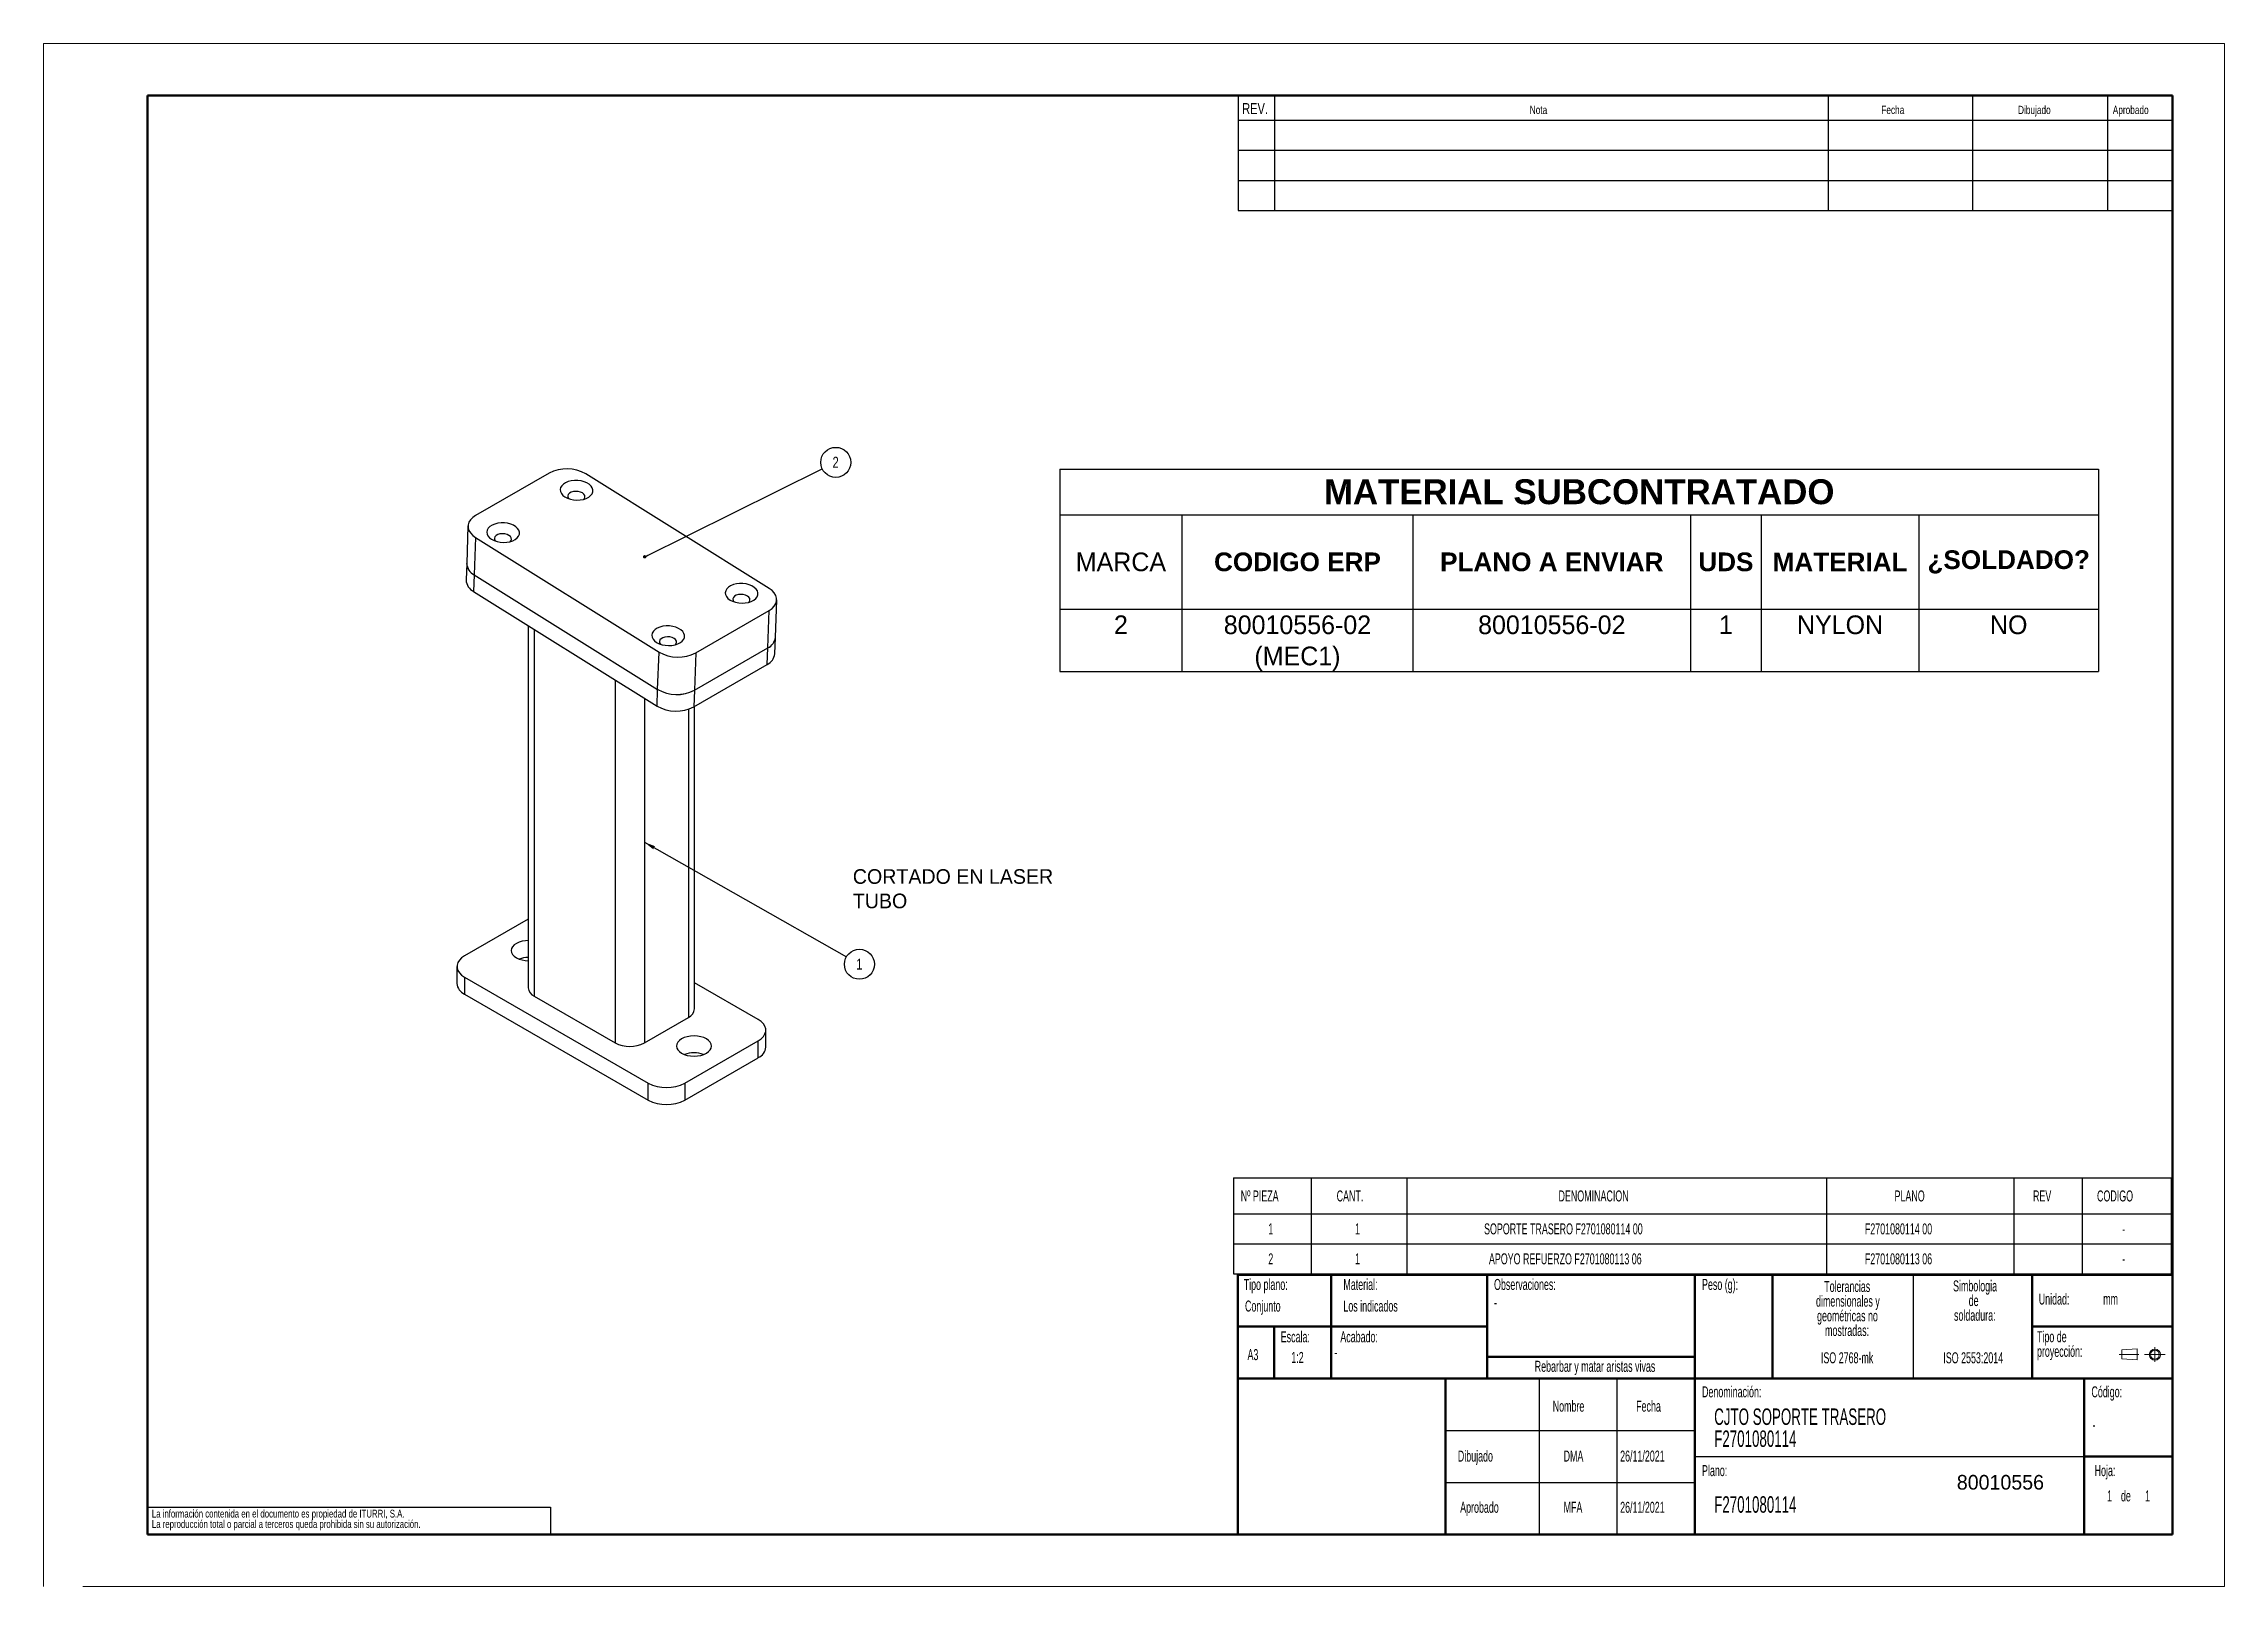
# Model space of a CAD drawing. Header units: millimetres. Extents: x 0 to 420, y 0 to 297.
import ezdxf

# ---------------------------------------------------------------- set-up
doc = ezdxf.new("R2010")
doc.units = ezdxf.units.MM
doc.linetypes.add('CENTERX2', pattern=[20.32, 12.7, -2.54, 2.54, -2.54])
doc.layers.add('FORMATO', color=7, linetype='Continuous')
doc.layers.add('SLD-0', color=179, linetype='Continuous')
doc.styles.add('SLDTEXTSTYLE0', font='TXT', dxfattribs={"width": 0.605})
doc.styles.add('SLDTEXTSTYLE1', font='TXT', dxfattribs={"width": 0.75})
doc.dimstyles.new('SLDDIMSTYLE0', dxfattribs={"dimtxt": 0.18, "dimasz": 0.651282, "dimexe": 0, "dimexo": 0.0625, "dimgap": 0, "dimtad": 0, "dimtih": 1, "dimtoh": 1, "dimdec": 0, "dimrnd": 1e-09, "dimzin": 0, "dimdsep": 46, "dimtxsty": 'Standard', "dimblk1": 'DOT', "dimblk2": 'DOT', "dimsah": 1, "dimcen": 0.09, "dimadec": 0, "dimazin": 0, "dimtfac": 0.651282, "dimtdec": 0, "dimtofl": 0, "dimtmove": 0, "dimatfit": 3, "dimldrblk": 'DOT', "dimfxl": 1, "dimfrac": 2, "dimtolj": 1, "dimtzin": 0, "dimarcsym": 0})
doc.dimstyles.new('SLDDIMSTYLE1', dxfattribs={"dimtxt": 0.18, "dimasz": 2.116667, "dimexe": 0, "dimexo": 0.0625, "dimgap": 0, "dimtad": 0, "dimtih": 1, "dimtoh": 1, "dimdec": 0, "dimrnd": 1e-09, "dimzin": 0, "dimdsep": 46, "dimtxsty": 'Standard', "dimsah": 1, "dimcen": 0.09, "dimadec": 0, "dimazin": 0, "dimtfac": 2.116667, "dimtdec": 0, "dimtofl": 0, "dimtmove": 0, "dimatfit": 3, "dimfxl": 1, "dimfrac": 2, "dimtolj": 1, "dimtzin": 0, "dimarcsym": 0})

# ---------------------------------------------------------------- blocks, each defined once
blk = doc.blocks.new('Bloque3')
at = {"color": 7, "linetype": 'CENTERX2', "lineweight": 18}
for p, q in [((397.92, 130.06), (394.8, 130.06)), ((398.88, 130.02), (402.16, 130.02)), ((400.52, 128.85), (400.52, 131.19))]:
    blk.add_line(p, q, dxfattribs=at)
at = {"color": 7, "linetype": 'Continuous', "lineweight": 18}
for p, q in [((397.68, 130.95), (395.23, 130.77)), ((395.23, 130.77), (395.23, 129.34)), ((397.68, 130.95), (397.68, 129.16)), ((397.68, 129.16), (395.23, 129.34))]:
    blk.add_line(p, q, dxfattribs=at)
for radius in [0.892, 0.713]:
    blk.add_circle((400.52, 130.02), radius, dxfattribs=at)
blk = doc.blocks.new('SW_NOTE_0')
at = {"layer": 'SLD-0', "color": 0, "attachment_point": 2, "style": 'SLDTEXTSTYLE0'}
for s, insert, char_height in [('dimensionales y', (7.54, -0.09), 2.1167), ('Tolerancias', (7.41, 2.73), 2.1167), ('geométricas no', (7.46, -2.92), 2.1167), ('mostradas:', (7.38, -5.74), 2.117)]:
    blk.add_mtext(s, dxfattribs=dict(at, insert=insert, char_height=char_height))
blk = doc.blocks.new('SW_NOTE_0_1')
at = {"layer": 'SLD-0', "color": 0, "attachment_point": 1, "style": 'SLDTEXTSTYLE0'}
for s, insert, char_height in [('Tipo de', (0, 2.73), 2.117), ('proyección:', (0, -0.09), 2.1167)]:
    blk.add_mtext(s, dxfattribs=dict(at, insert=insert, char_height=char_height))
blk = doc.blocks.new('SW_NOTE_0_2')
at = {"layer": 'SLD-0', "color": 0, "char_height": 2.117, "attachment_point": 2, "style": 'SLDTEXTSTYLE0'}
for s, insert in [('Simbologia', (7.11, 2.73)), ('de', (6.84, -0.09)), ('soldadura:', (7.06, -2.92))]:
    blk.add_mtext(s, dxfattribs=dict(at, insert=insert))
blk = doc.blocks.new('SW_NOTE_0_3')
at = {"layer": 'SLD-0', "color": 0, "char_height": 1.5, "attachment_point": 1, "style": 'SLDTEXTSTYLE1'}
for s, insert in [('La información contenida en el documento es propiedad de ITURRI, S.A.', (0, 1.93)), ('La reproducción total o parcial a terceros queda prohibida sin su autorización.', (0, -0.07))]:
    blk.add_mtext(s, dxfattribs=dict(at, insert=insert))
blk = doc.blocks.new('SW_NOTE_0_4')
at = {"layer": 'SLD-0', "color": 0, "char_height": 3.175, "attachment_point": 1, "style": 'SLDTEXTSTYLE0'}
for s, insert in [('CJTO SOPORTE TRASERO', (0, 4.09)), ('F2701080114', (0, -0.14))]:
    blk.add_mtext(s, dxfattribs=dict(at, insert=insert))
blk = doc.blocks.new('SW_TABLEANNOTATION_0')
at = {"layer": 'FORMATO', "color": 0}
for p, q in [((0, 0), (0, -6.9)), ((0, 0), (14.94, 0)), ((14.94, 0), (14.94, -6.9)), ((14.94, 0), (33.4, 0)), ((33.4, 0), (33.4, -6.9)), ((33.4, 0), (114.2, 0)), ((114.2, 0), (114.2, -6.9)), ((114.2, 0), (150.3, 0)), ((150.3, 0), (150.3, -6.9)), ((150.3, 0), (163.43, 0)), ((163.43, 0), (163.43, -6.9)), ((163.43, 0), (180.61, 0)), ((180.61, 0), (180.61, -6.9)), ((0, -6.9), (14.94, -6.9)), ((0, -6.9), (0, -12.67)), ((14.94, -6.9), (33.4, -6.9)), ((14.94, -6.9), (14.94, -12.67)), ((33.4, -6.9), (114.2, -6.9)), ((33.4, -6.9), (33.4, -12.67)), ((114.2, -6.9), (150.3, -6.9)), ((114.2, -6.9), (114.2, -12.67)), ((150.3, -6.9), (163.43, -6.9)), ((150.3, -6.9), (150.3, -12.67)), ((163.43, -6.9), (180.61, -6.9)), ((163.43, -6.9), (163.43, -12.67)), ((180.61, -6.9), (180.61, -12.67)), ((0, -12.67), (0, -18.45)), ((0, -12.67), (14.94, -12.67)), ((14.94, -12.67), (14.94, -18.45)), ((14.94, -12.67), (33.4, -12.67)), ((33.4, -12.67), (33.4, -18.45)), ((33.4, -12.67), (114.2, -12.67)), ((114.2, -12.67), (114.2, -18.45)), ((114.2, -12.67), (150.3, -12.67)), ((150.3, -12.67), (150.3, -18.45)), ((150.3, -12.67), (163.43, -12.67)), ((163.43, -12.67), (163.43, -18.45)), ((163.43, -12.67), (180.61, -12.67)), ((180.61, -12.67), (180.61, -18.45)), ((0, -18.45), (14.94, -18.45)), ((14.94, -18.45), (33.4, -18.45)), ((33.4, -18.45), (114.2, -18.45)), ((114.2, -18.45), (150.3, -18.45)), ((150.3, -18.45), (163.43, -18.45)), ((163.43, -18.45), (180.61, -18.45))]:
    blk.add_line(p, q, dxfattribs=at)
at = {"layer": 'FORMATO', "color": 0, "attachment_point": 1, "style": 'SLDTEXTSTYLE0'}
for s, insert, char_height in [('Nº PIEZA', (1.39, -2.4), 2.117), ('CANT.', (19.86, -2.4), 2.117), ('DENOMINACION', (62.59, -2.4), 2.1167), ('PLANO', (127.31, -2.4), 2.117), ('REV', (153.97, -2.4), 2.117), ('CODIGO', (166.3, -2.4), 2.117), ('1', (6.69, -8.74), 2.12), ('1', (23.39, -8.74), 2.12), ('SOPORTE TRASERO F2701080114 00', (48.25, -8.74), 2.1167), ('F2701080114 00', (121.59, -8.74), 2.1167), ('-', (171.16, -8.74), 2.12), ('2', (6.69, -14.51), 2.12), ('1', (23.39, -14.51), 2.12), ('APOYO REFUERZO F2701080113 06', (49.19, -14.51), 2.1167), ('F2701080113 06', (121.59, -14.51), 2.1167), ('-', (171.16, -14.51), 2.12)]:
    blk.add_mtext(s, dxfattribs=dict(at, insert=insert, char_height=char_height))
blk = doc.blocks.new('SW_NOTE_0_5')
at = {"layer": 'FORMATO', "color": 0}
blk.add_circle((2.59, 1.28), 2.89, dxfattribs=at)
at = {"layer": 'FORMATO', "color": 0, "insert": (2.57, 2.36), "char_height": 2.12, "attachment_point": 2, "style": 'SLDTEXTSTYLE1'}
blk.add_mtext('2', dxfattribs=at)
blk = doc.blocks.new('_Dot')
at = {"color": 0, "linetype": 'ByBlock', "lineweight": -2}
blk.add_line((-0.5, 0), (-1, 0), dxfattribs=at)
at = {"color": 0, "linetype": 'ByBlock', "const_width": 0.5}
blk.add_lwpolyline([(-0.25, 0, 1), (0.25, 0, 1)], format="xyb", close=True, dxfattribs=at)
blk = doc.blocks.new('SW_NOTE_0_6')
at = {"layer": 'FORMATO', "color": 0}
blk.add_circle((2.51, -1.43), 2.89, dxfattribs=at)
at = {"layer": 'FORMATO', "color": 0, "insert": (2.49, -0.34), "char_height": 2.12, "attachment_point": 2, "style": 'SLDTEXTSTYLE1'}
blk.add_mtext('1', dxfattribs=at)
blk = doc.blocks.new('*T14')
at = {"color": 0, "linetype": 'ByBlock', "lineweight": -2, "transparency": 16777216}
for p, q in [((0, 0), (200.01, 0)), ((0, 0), (0, -38.98)), ((200.01, 0), (200.01, -38.98)), ((0, -8.8), (200.01, -8.8)), ((23.5, -8.8), (23.5, -38.98)), ((67.99, -8.8), (67.99, -38.98)), ((121.47, -8.8), (121.47, -38.98)), ((135.05, -8.8), (135.05, -38.98)), ((165.45, -8.8), (165.45, -38.98)), ((0, -26.98), (200.01, -26.98)), ((0, -38.98), (200.01, -38.98))]:
    blk.add_line(p, q, dxfattribs=at)
at = {"color": 0, "transparency": 16777216}
for s, insert, char_height, width, attachment_point in [('{\\fArial|b1|i0|c0|p34;MATERIAL SUBCONTRATADO}', (100.01, -4.4), 4.8, 197.6112, 5), ('MARCA', (11.75, -17.89), 3.6, 21.102, 5), ('{\\fArial|b1|i0|c0|p34;CODIGO ERP}', (45.75, -17.89), 3.6, 42.0924, 5), ('{\\fArial|b1|i0|c0|p34;PLANO A ENVIAR}', (94.73, -17.89), 3.6, 51.0757, 5), ('{\\fArial|b1|i0|c0|p34;UDS}', (128.26, -17.89), 3.6, 11.1776, 5), ('{\\fArial|b1|i0|c0|p34;MATERIAL}', (150.25, -17.89), 3.6, 28.0029, 5), ('{\\fArial|b1|i0|c0|p34;¿SOLDADO?}', (182.73, -17.89), 3.6, 32.1606, 5), ('2', (11.75, -28.18), 3.6, 21.102, 2), ('80010556-02 (MEC1)', (45.75, -28.18), 3.6, 42.0924, 2), ('80010556-02', (94.73, -28.18), 3.6, 51.0757, 2), ('1', (128.26, -28.18), 3.6, 11.1776, 2), ('NYLON', (150.25, -28.18), 3.6, 28.0029, 2), ('NO', (182.73, -28.18), 3.6, 32.1606, 2)]:
    blk.add_mtext(s, dxfattribs=dict(at, insert=insert, char_height=char_height, width=width, attachment_point=attachment_point))

msp = doc.modelspace()

# ---------------------------------------------------------------- linework, layer by layer
at = {"color": 7, "linetype": 'Continuous', "lineweight": 18}
for p, q in [((0, 297), (420, 297)), ((0, 297), (0, 0)), ((420, 297), (420, 0)), ((7.53, 0), (420, 0))]:
    msp.add_line(p, q, dxfattribs=at)
at = {"color": 7, "linetype": 'Continuous', "lineweight": 50}
for p, q in [((410, 287), (20, 287)), ((20, 10), (20, 287)), ((410, 10), (410, 287)), ((230, 60), (410, 60)), ((230, 60), (230, 10)), ((20, 10), (410, 10))]:
    msp.add_line(p, q, dxfattribs=at)
at = {"color": 7, "linetype": 'Continuous', "lineweight": 25}
for p, q in [((97.34, 214.33), (83.2, 206.16)), ((139.74, 192.12), (104.41, 214.16)), ((81.73, 204.14), (81.48, 196.94)), ((83.2, 201.92), (82.94, 194.72)), ((83.2, 201.92), (118.52, 179.87)), ((81.48, 196.94), (81.36, 193.75)), ((82.94, 194.72), (82.82, 191.53)), ((82.94, 194.72), (118.26, 172.68)), ((82.82, 191.53), (118.15, 169.48)), ((140.94, 182.7), (141.2, 189.9)), ((93.33, 184.97), (93.33, 115.25)), ((125.59, 179.71), (139.73, 187.87)), ((139.47, 180.68), (139.73, 187.87)), ((125.33, 172.51), (139.47, 180.68)), ((139.36, 177.48), (139.47, 180.68)), ((140.82, 179.51), (140.94, 182.7)), ((118.26, 172.68), (118.52, 179.87)), ((125.22, 169.32), (139.36, 177.48)), ((125.59, 179.71), (125.33, 172.51)), ((118.15, 169.48), (118.26, 172.68)), ((125.33, 172.51), (125.22, 169.32)), ((125.37, 111.17), (125.37, 169.4)), ((93.33, 128.45), (81.07, 121.37)), ((79.6, 119.33), (79.6, 116.07)), ((81.07, 117.29), (116.42, 96.88)), ((81.07, 117.29), (81.07, 114.02)), ((81.07, 114.02), (116.42, 93.61)), ((94.5, 113.62), (110.06, 104.64)), ((137.64, 109.13), (125.37, 116.21)), ((115.72, 104.64), (124.2, 109.53)), ((123.49, 96.88), (137.64, 105.04)), ((137.64, 101.78), (137.64, 105.04)), ((139.1, 103.82), (139.1, 107.09)), ((123.49, 93.61), (137.64, 101.78)), ((116.42, 93.61), (116.42, 96.88)), ((123.49, 96.88), (123.49, 93.61))]:
    msp.add_line(p, q, dxfattribs=at)
at = {"color": 8, "linetype": 'Continuous', "lineweight": 25}
for p, q in [((94.5, 184.24), (94.5, 113.62)), ((110.06, 174.53), (110.06, 104.64)), ((115.72, 171), (115.72, 104.64)), ((124.2, 168.87), (124.2, 109.53))]:
    msp.add_line(p, q, dxfattribs=at)
at = {"color": 7, "linetype": 'Continuous', "lineweight": 25, "flags": 128}
for points in [[(100.41, 209.73), (100.91, 209.48), (101.47, 209.29), (102.08, 209.17), (102.72, 209.13), (103.35, 209.16), (103.95, 209.27), (104.5, 209.45), (104.98, 209.7), (105.35, 210), (105.62, 210.34), (105.76, 210.71), (105.78, 211.09), (105.67, 211.47), (105.43, 211.83), (105.08, 212.16), (104.63, 212.44), (104.1, 212.66), (103.51, 212.82), (102.88, 212.9), (102.24, 212.91), (101.62, 212.83), (101.04, 212.69), (100.53, 212.47), (100.1, 212.2), (99.78, 211.88), (99.57, 211.52), (99.49, 211.14), (99.54, 210.76), (99.72, 210.39), (100.01, 210.04), (100.41, 209.73)], [(104.02, 209.29), (104.14, 209.44), (104.24, 209.71), (104.21, 209.99), (104.04, 210.26), (103.76, 210.49), (103.39, 210.67), (102.95, 210.78), (102.48, 210.81), (102.02, 210.76), (101.61, 210.64), (101.28, 210.44), (101.05, 210.2), (100.95, 209.93), (100.99, 209.65), (101.14, 209.39)], [(83.2, 206.16), (82.64, 205.77), (82.2, 205.33), (81.9, 204.85), (81.75, 204.33), (81.75, 203.81), (81.9, 203.29), (82.2, 202.79), (82.64, 202.33), (83.2, 201.92)], [(86.27, 201.57), (86.76, 201.32), (87.33, 201.13), (87.94, 201.01), (88.58, 200.96), (89.21, 201), (89.81, 201.11), (90.36, 201.29), (90.83, 201.53), (91.21, 201.83), (91.48, 202.17), (91.62, 202.54), (91.64, 202.93), (91.53, 203.31), (91.29, 203.67), (90.94, 203.99), (90.49, 204.28), (89.96, 204.5), (89.37, 204.65), (88.74, 204.74), (88.1, 204.74), (87.48, 204.67), (86.9, 204.52), (86.39, 204.31), (85.96, 204.03), (85.64, 203.71), (85.43, 203.35), (85.35, 202.98), (85.4, 202.59), (85.57, 202.22), (85.87, 201.88), (86.27, 201.57)], [(89.88, 201.12), (90, 201.27), (90.1, 201.55), (90.07, 201.83), (89.9, 202.1), (89.62, 202.33), (89.25, 202.51), (88.81, 202.62), (88.34, 202.65), (87.88, 202.6), (87.47, 202.47), (87.13, 202.28), (86.91, 202.04), (86.81, 201.77), (86.84, 201.48), (87, 201.23)], [(132.21, 189.89), (132.7, 189.64), (133.26, 189.45), (133.88, 189.33), (134.51, 189.29), (135.14, 189.32), (135.75, 189.43), (136.3, 189.61), (136.77, 189.86), (137.15, 190.16), (137.41, 190.5), (137.56, 190.87), (137.57, 191.25), (137.46, 191.63), (137.23, 191.99), (136.87, 192.32), (136.42, 192.6), (135.89, 192.82), (135.3, 192.98), (134.67, 193.06), (134.04, 193.06), (133.42, 192.99), (132.84, 192.85), (132.32, 192.63), (131.9, 192.36), (131.57, 192.03), (131.37, 191.68), (131.29, 191.3), (131.33, 190.92), (131.51, 190.54), (131.8, 190.2), (132.21, 189.89)], [(135.81, 189.45), (135.94, 189.6), (136.04, 189.87), (136, 190.15), (135.84, 190.42), (135.56, 190.65), (135.18, 190.83), (134.74, 190.94), (134.27, 190.97), (133.81, 190.92), (133.4, 190.8), (133.07, 190.6), (132.85, 190.36), (132.75, 190.09), (132.78, 189.81), (132.93, 189.55)], [(139.73, 187.87), (140.29, 188.26), (140.73, 188.7), (141.03, 189.19), (141.18, 189.7), (141.18, 190.22), (141.03, 190.74), (140.73, 191.24), (140.3, 191.7), (139.74, 192.12)], [(118.06, 181.73), (118.56, 181.47), (119.12, 181.28), (119.73, 181.17), (120.37, 181.12), (121, 181.16), (121.6, 181.27), (122.15, 181.45), (122.63, 181.69), (123, 181.99), (123.27, 182.33), (123.41, 182.7), (123.43, 183.09), (123.32, 183.46), (123.08, 183.83), (122.73, 184.15), (122.28, 184.43), (121.75, 184.66), (121.16, 184.81), (120.53, 184.89), (119.89, 184.9), (119.27, 184.83), (118.7, 184.68), (118.18, 184.47), (117.75, 184.19), (117.43, 183.87), (117.22, 183.51), (117.14, 183.13), (117.19, 182.75), (117.37, 182.38), (117.66, 182.03), (118.06, 181.73)], [(121.67, 181.28), (121.79, 181.43), (121.89, 181.71), (121.86, 181.99), (121.7, 182.26), (121.42, 182.49), (121.04, 182.67), (120.6, 182.78), (120.13, 182.81), (119.67, 182.76), (119.26, 182.63), (118.93, 182.44), (118.7, 182.2), (118.6, 181.92), (118.64, 181.64), (118.79, 181.39)], [(93.33, 124.34), (92.78, 124.3), (92.15, 124.19), (91.57, 124.01), (91.06, 123.77), (90.64, 123.48), (90.32, 123.14), (90.13, 122.77), (90.07, 122.39), (90.13, 122.01), (90.32, 121.65), (90.64, 121.31), (91.06, 121.02)], [(81.07, 121.37), (80.51, 120.99), (80.07, 120.55), (79.77, 120.08), (79.62, 119.58), (79.62, 119.08), (79.77, 118.58), (80.07, 118.11), (80.51, 117.68), (81.07, 117.29)], [(122.88, 102.65), (123.39, 102.4), (123.97, 102.22), (124.6, 102.11), (125.26, 102.08), (125.92, 102.11), (126.55, 102.22), (127.14, 102.4), (127.65, 102.65), (128.07, 102.94), (128.38, 103.28), (128.57, 103.64), (128.64, 104.02), (128.57, 104.4), (128.38, 104.77), (128.07, 105.11), (127.65, 105.4), (127.14, 105.64), (126.55, 105.82), (125.92, 105.93), (125.26, 105.97), (124.6, 105.93), (123.97, 105.82), (123.39, 105.64), (122.88, 105.4), (122.46, 105.11), (122.14, 104.77), (121.95, 104.4), (121.89, 104.02), (121.95, 103.64), (122.14, 103.28), (122.46, 102.94), (122.88, 102.65)], [(137.64, 105.04), (138.2, 105.43), (138.63, 105.87), (138.93, 106.34), (139.08, 106.83), (139.08, 107.34), (138.93, 107.83), (138.63, 108.31), (138.2, 108.74), (137.64, 109.13)]]:
    msp.add_lwpolyline(points, dxfattribs=at)
at = {"color": 7, "linetype": 'Continuous', "lineweight": 25}
for centre, radius, start, end in [((100.72, 207.75), 7.39, 60.116, 117.2322), ((83.96, 193.86), 2.6, 182.592, 244.1171), ((84.07, 197.06), 2.6, 182.5921, 244.117), ((84.13, 197.1), 2.66, 183.3988, 243.3103), ((138.4, 183), 2.56, 294.9334, 353.3479), ((138.45, 182.96), 2.5, 294.1774, 354.1039), ((122.21, 186.28), 7.39, 240.1159, 297.2323), ((138.28, 179.8), 2.56, 294.9334, 353.348), ((121.95, 179.09), 7.4, 240.1402, 297.208), ((121.95, 179.09), 7.39, 240.1161, 297.2321), ((121.83, 175.9), 7.4, 240.1403, 297.2079), ((93.33, 125.28), 4.84, 241.9163, 269.9775), ((93.39, 115.81), 5.27, 90.6867, 109.9045), ((82.04, 116.27), 2.45, 184.7822, 246.5379), ((95.33, 115.45), 2.01, 185.6948, 245.6254), ((123.37, 111.37), 2.01, 294.3746, 354.3052), ((112.89, 110.1), 6.15, 242.6097, 297.3903), ((125.26, 97.27), 5.44, 70.2148, 109.7852), ((136.6, 104.07), 2.51, 294.3332, 354.3467), ((119.96, 103.67), 7.65, 242.4805, 297.5195), ((119.96, 100.4), 7.65, 242.4805, 297.5195)]:
    msp.add_arc(centre, radius, start, end, dxfattribs=at)
at = {"layer": 'FORMATO'}
for p, q in [((230.09, 287), (410, 287)), ((230.09, 287), (230.09, 264.87)), ((237.03, 287), (237.03, 264.87)), ((343.66, 287), (343.66, 264.87)), ((371.46, 287), (371.46, 264.87)), ((397.51, 287), (397.51, 264.87)), ((410, 287), (410, 264.87)), ((230.09, 282.27), (410, 282.27)), ((230.09, 276.47), (410, 276.47)), ((230.09, 270.67), (410, 270.67)), ((230.09, 264.87), (410, 264.87))]:
    msp.add_line(p, q, dxfattribs=at)
at = {"layer": 'SLD-0', "lineweight": 50}
for p, q in [((248, 60), (248, 40)), ((278, 60), (278, 40)), ((318, 60), (318, 40)), ((333, 60), (333, 40)), ((383, 60), (383, 40)), ((230, 50), (248, 50)), ((237, 50), (237, 40)), ((248, 50), (278, 50)), ((383, 50), (410, 50)), ((278, 44.16), (318, 44.16)), ((230, 40), (410, 40)), ((270, 40), (270, 10)), ((318, 40), (318, 10)), ((393, 40), (393, 10)), ((393, 25), (410, 25))]:
    msp.add_line(p, q, dxfattribs=at)
at = {"layer": 'SLD-0'}
for p, q in [((360.08, 60), (360.08, 40)), ((288, 40), (288, 10)), ((303, 40), (303, 10)), ((270, 30), (318, 30)), ((318, 25), (393, 25)), ((270, 20), (318, 20)), ((20, 15.25), (97.63, 15.25)), ((97.63, 15.25), (97.63, 10))]:
    msp.add_line(p, q, dxfattribs=at)

# ---------------------------------------------------------------- block references
msp.add_blockref('*T14', (195.73, 215.1))
at = {"color": 7, "linetype": 'Continuous', "xscale": 1.2, "yscale": 1.2, "zscale": 1.2}
msp.add_blockref('Bloque3', (-74.01, -111.41), dxfattribs=at)
at = {"layer": 'FORMATO', "color": 7}
for name, p in [('SW_NOTE_0_5', (149.97, 215.11)), ('SW_NOTE_0_6', (154.61, 121.19))]:
    msp.add_blockref(name, p, dxfattribs=at)
at = {"layer": 'FORMATO'}
msp.add_blockref('SW_TABLEANNOTATION_0', (229.17, 78.62), dxfattribs=at)
at = {"layer": 'SLD-0'}
for name, p in [('SW_NOTE_0', (339.95, 56.06)), ('SW_NOTE_0_2', (364.87, 56.17)), ('SW_NOTE_0_1', (383.91, 46.39)), ('SW_NOTE_0_4', (321.74, 30.16)), ('SW_NOTE_0_3', (20.84, 12.82))]:
    msp.add_blockref(name, p, dxfattribs=at)

# ---------------------------------------------------------------- texts
at = {"attachment_point": 1}
for s, width, insert, char_height in [('CORTADO EN LASER TUBO', 43.2832, (155.85, 138.07), 2.8222), ('80010556', 31.3764, (368.47, 21.45), 2.822)]:
    msp.add_mtext_dynamic_manual_height_columns(s, width=width, gutter_width=14.11, heights=[0], dxfattribs=dict(at, insert=insert, char_height=char_height))
at = {"layer": 'FORMATO', "attachment_point": 1, "style": 'SLDTEXTSTYLE1'}
for s, insert, char_height in [('REV.', (230.84, 285.55), 2.117), ('Nota', (286.22, 285.03), 1.587), ('Fecha', (353.93, 285.03), 1.587), ('Dibujado', (380.26, 285.03), 1.587), ('Aprobado', (398.51, 285.03), 1.587)]:
    msp.add_mtext(s, dxfattribs=dict(at, insert=insert, char_height=char_height))
at = {"layer": 'SLD-0', "style": 'SLDTEXTSTYLE0'}
for s, insert, char_height, attachment_point in [('Tipo plano:', (231.13, 59.18), 2.1167, 1), ('Material:', (250.33, 59.18), 2.117, 1), ('Observaciones:', (279.34, 59.18), 2.1167, 1), ('Peso (g):', (319.4, 59.18), 2.117, 1), ('Conjunto', (231.38, 55.02), 2.117, 1), ('Los indicados', (250.33, 55.02), 2.1167, 1), ('Unidad:', (384.25, 56.37), 2.117, 1), ('mm', (396.66, 56.37), 2.117, 1), ('-', (279.34, 55.71), 2.12, 1), ('Escala:', (238.26, 49.1), 2.117, 1), ('Acabado:', (249.74, 49.1), 2.117, 1), ('A3', (231.86, 45.67), 2.117, 1), ('1:2', (240.29, 45.13), 2.117, 1), ('-', (248.59, 46.13), 2.12, 1), ('Rebarbar y matar aristas vivas', (298.79, 43.42), 2.1167, 2), ('ISO 2768-mk', (347.34, 45.06), 2.1167, 2), ('ISO 2553:2014', (371.63, 45.06), 2.1167, 2), ('Denominación:', (319.4, 38.51), 2.1167, 1), ('Código:', (394.4, 38.51), 2.117, 1), ('Nombre', (290.64, 35.75), 2.117, 1), ('Fecha', (306.71, 35.75), 2.117, 1), ('-', (394.59, 32.19), 2.12, 1), ('Dibujado', (272.37, 26.14), 2.117, 1), ('DMA', (292.74, 26.14), 2.117, 1), ('26/11/2021', (303.63, 26.14), 2.117, 1), ('Plano:', (319.4, 23.34), 2.117, 1), ('Hoja:', (395.01, 23.34), 2.117, 1), ('F2701080114', (321.74, 17.35), 3.175, 1), ('1', (397.41, 18.47), 2.12, 1), ('1', (397.41, 18.47), 2.12, 1), ('de', (400.08, 18.47), 2.117, 1), ('de', (400.08, 18.47), 2.117, 1), ('1', (404.73, 18.47), 2.12, 1), ('1', (404.73, 18.47), 2.12, 1), ('Aprobado', (272.82, 16.28), 2.117, 1), ('MFA', (292.74, 16.28), 2.117, 1), ('26/11/2021', (303.63, 16.28), 2.117, 1)]:
    msp.add_mtext(s, dxfattribs=dict(at, insert=insert, char_height=char_height, attachment_point=attachment_point))

# ---------------------------------------------------------------- leaders
at = {"layer": 'FORMATO', "color": 7}
for points, dimstyle in [([(115.76, 198.21), (149.97, 215.11)], 'SLDDIMSTYLE0'), ([(115.72, 143.25), (154.61, 121.19)], 'SLDDIMSTYLE1')]:
    msp.add_leader(points, dimstyle=dimstyle, dxfattribs=at)

doc.saveas('drawing.dxf')
